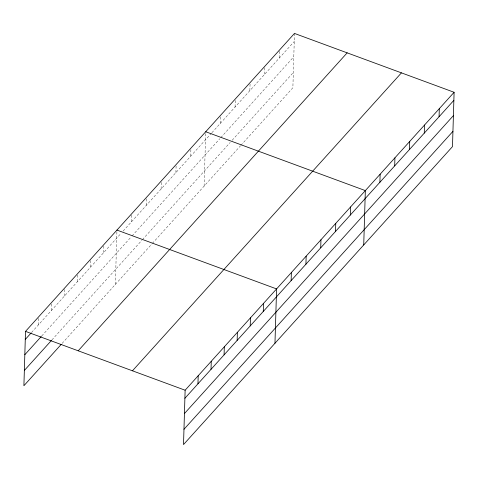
<?xml version="1.0" encoding="UTF-8"?>
<svg xmlns="http://www.w3.org/2000/svg" width="478" height="478" viewBox="0 0 478 478"><rect width="100%" height="100%" fill="white"/><g stroke="black" fill="none" stroke-linecap="round" stroke-linejoin="round"><path stroke-width="0.36" stroke-dasharray="2.39 1.79" d="M38.336 324.974L38.575 316.908M51.403 310.503L51.642 302.437M64.464 296.031L64.703 287.965M77.532 281.56L77.771 273.494M90.593 267.088L90.832 259.022M103.66 252.617L103.899 244.551M115.347 284.422L116.961 230.079M131.516 221.756L131.737 214.425M146.31 205.373L146.549 197.3M161.104 188.983L161.319 181.652M175.898 172.6L176.137 164.528M190.692 156.21L190.931 148.144M204.112 186.103L205.725 131.755M220.274 123.438L220.495 116.1M235.068 107.048L235.29 99.717M249.863 90.665L250.102 82.592M264.657 74.275L264.872 66.938M279.451 57.886L279.69 49.82M294.484 33.43L292.871 87.779L241.091 145.133M31.566 332.479L121.161 233.228M123.133 231.047L211.401 133.266M211.891 132.723L294.245 41.502M41.753 335.956L131.062 237.028M132.048 235.935L219.826 138.71M220.812 137.616L293.791 56.774M51.935 339.9L141.936 240.201M142.432 239.657L230.205 142.426M232.177 140.239L293.325 72.507M62.122 343.383L151.843 244.001M152.333 243.457L240.601 145.682"/><path stroke-width="0.72" d="M454.1 92.278L185.129 390.221L183.516 444.57L452.487 146.621L454.1 92.278L294.484 33.43L25.513 331.379L23.9 385.722L61.16 344.453M197.958 383.816L198.197 375.75M211.019 369.345L211.258 361.278M224.08 354.873L224.325 346.807M237.148 340.402L237.387 332.335M250.209 325.93L250.454 317.864M263.276 311.459L263.515 303.393M274.969 343.264L276.583 288.921L116.961 230.079M291.132 280.604L291.371 272.532M305.926 264.214L306.165 256.148M320.72 247.825L320.959 239.759M335.514 231.442L335.753 223.369M350.308 215.052L350.547 206.986M363.728 244.945L365.341 190.597L205.725 131.755M379.896 182.279L380.135 174.213M394.685 165.89L394.93 157.824M409.479 149.506L409.718 141.434M424.273 133.117L424.512 125.051M439.067 116.734L439.306 108.661M25.274 339.446L31.082 333.017M24.82 354.718L41.269 336.494M24.354 370.45L51.451 340.438M78.189 350.798L347.159 52.849M132.454 370.803L401.424 72.859M184.89 398.288L453.861 100.344M184.436 413.56L453.407 115.616M183.97 429.298L452.941 131.348M25.513 331.379L185.129 390.221"/></g></svg>
